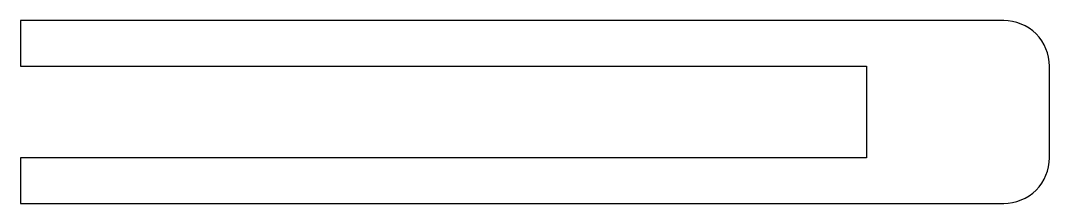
# Model space of a CAD drawing. Header units: millimetres. Extents: x 0 to 22.5, y 0 to 4.
import ezdxf

# ---------------------------------------------------------------- set-up
doc = ezdxf.new("R2010")
doc.units = ezdxf.units.MM

msp = doc.modelspace()

# ---------------------------------------------------------------- linework, layer by layer
msp.add_lwpolyline([(21.5, 0, 0.414214), (22.5, 1), (22.5, 3, 0.414214), (21.5, 4), (0, 4), (0, 3), (18.5, 3), (18.5, 1), (0, 1), (0, 0)], format="xyb", close=True)

doc.saveas('drawing.dxf')
